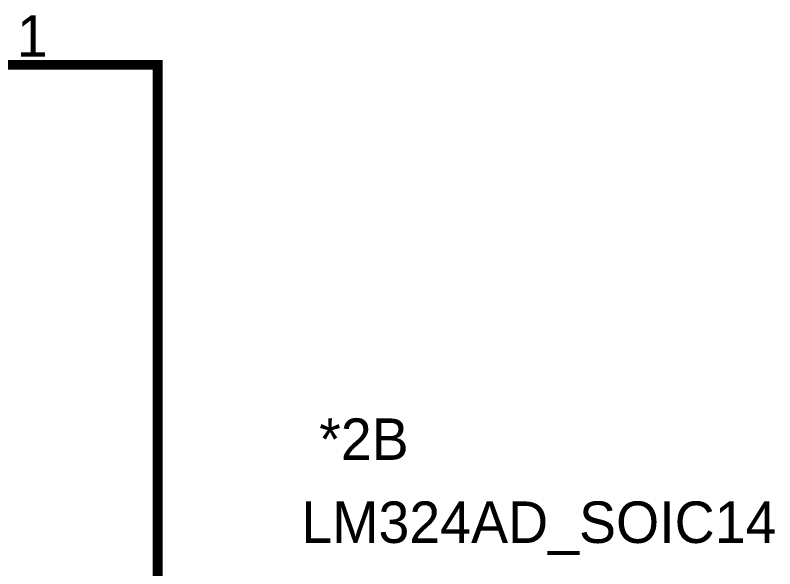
# Model space of a CAD drawing. Header units: millimetres. Extents: x 0 to 800, y 0 to 567.
# Drawn here: x 184.88 to 207.84, y 150.81 to 167.54 of the extents above; entities that cross this region are included whole.
import ezdxf

# ---------------------------------------------------------------- set-up
doc = ezdxf.new("R2010")
doc.units = ezdxf.units.MM
doc.layers.add('Sheet', color=255, linetype='Continuous')

msp = doc.modelspace()

# ---------------------------------------------------------------- linework, layer by layer
at = {"layer": 'Sheet', "const_width": 0.3}
for points in [[(182.845, 166.042), (187.929, 166.042)], [(189.184, 144.45), (189.184, 153.611), (189.184, 162.503), (189.184, 166.042), (187.929, 166.042)]]:
    msp.add_lwpolyline(points, dxfattribs=at)

# ---------------------------------------------------------------- texts
at = {"layer": 'Sheet'}
for s, height, p in [('1', 1.254, (184.928, 166.288)), ('*2B', 1.2543, (194.067, 154.104)), ('LM324AD_SOIC14', 1.25433, (193.529, 151.595))]:
    msp.add_text(s, height=height, dxfattribs=at).set_placement(p)

doc.saveas('drawing.dxf')
